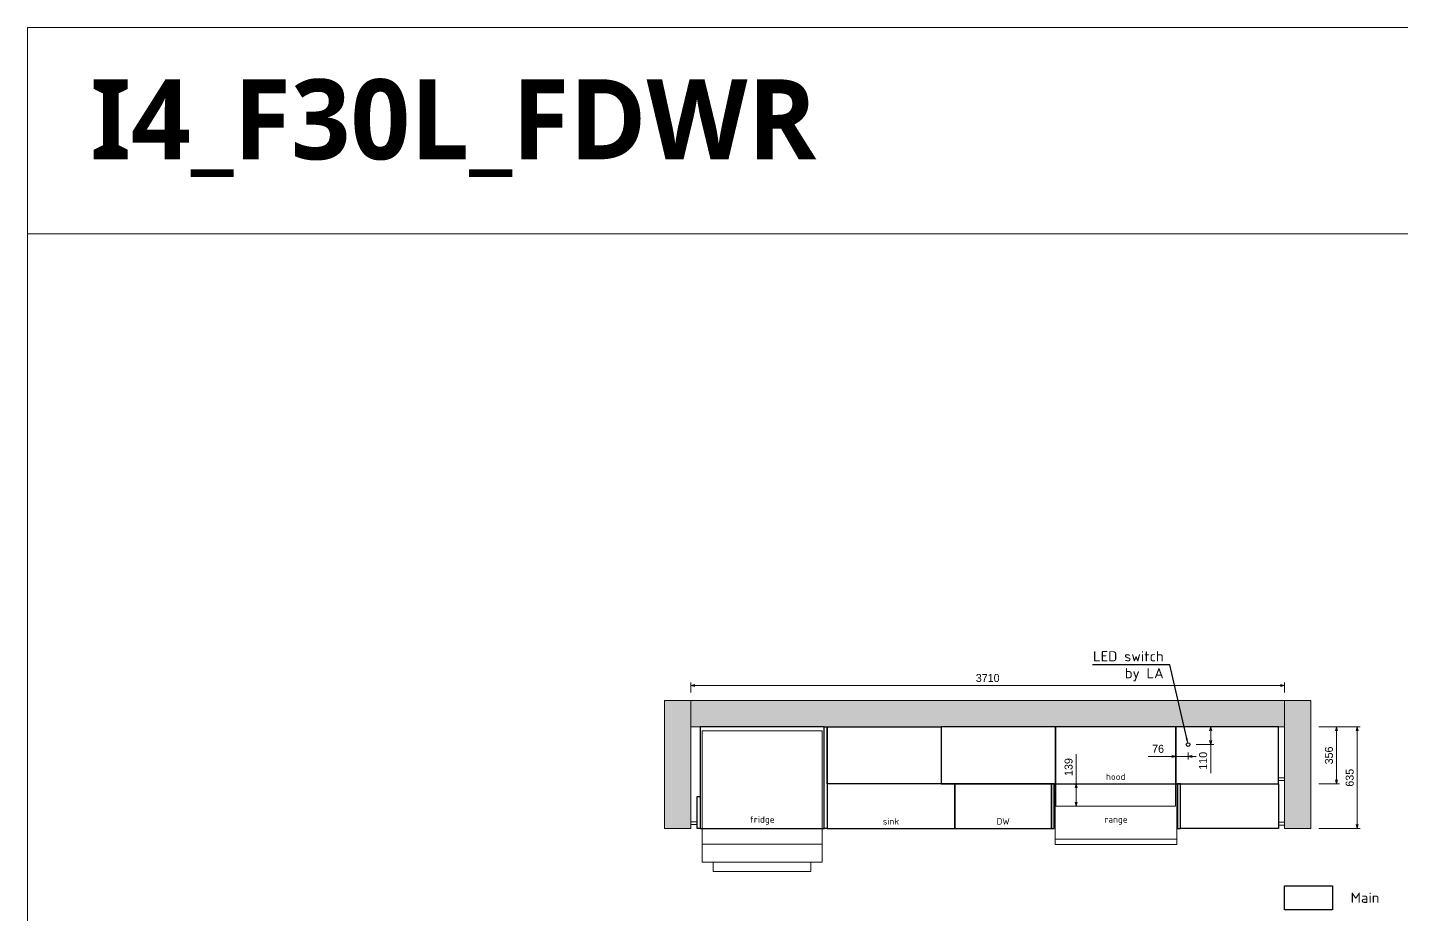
# Model space of a CAD drawing. Header units: millimetres. Extents: x 317748 to 451058, y -7309 to 88509.
# Drawn here: x 336750 to 345336, y 13751 to 19297 of the extents above; entities that cross this region are included whole.
import ezdxf
from ezdxf import colors
from ezdxf.entities.mleader import LeaderData, LeaderLine
from ezdxf.math import Vec2, Vec3

# ---------------------------------------------------------------- set-up
doc = ezdxf.new("R2010")
doc.units = ezdxf.units.MM
doc.header["$LTSCALE"] = 2
doc.header["$MEASUREMENT"] = 0
doc.header["$PDMODE"] = 3
doc.layers.get('0').update_dxf_attribs({"lineweight": 30})
doc.layers.get('Defpoints').update_dxf_attribs({"color": 255, "lineweight": 0})
for name, color, linetype, lineweight in [('4', 6, 'Continuous', 18), ('Appliances', 4, 'Continuous', 13), ('Cabinets', 7, 'Continuous', 25), ('Dims', 4, 'Continuous', 20), ('Hatch_grey', 253, 'Continuous', 5), ('KK + Filler', 252, 'Continuous', 18), ('Text', 4, 'Continuous', 20)]:
    doc.layers.add(name, color=color, linetype=linetype, lineweight=lineweight)
doc.styles.add('AGS', font='ags.shx')
doc.styles.add('style1', font='simplex.shx')
doc.dimstyles.new('mm LG 30', dxfattribs={"dimtxt": 50, "dimasz": 25, "dimexe": 19, "dimexo": 50, "dimgap": 22, "dimtad": 1, "dimdec": 0, "dimdsep": 46, "dimtxsty": 'AGS', "dimblk": 'OPEN30', "dimcen": 2, "dimclrd": 256, "dimclre": 256, "dimclrt": 256, "dimadec": 0, "dimazin": 0, "dimtm": 1e-09, "dimtfac": 1, "dimtdec": 0, "dimtmove": 0, "dimatfit": 3, "dimldrblk": 'OPEN30', "dimfxl": 1, "dimtolj": 1, "dimlwd": -1, "dimlwe": -1, "dimarcsym": 0})

# ---------------------------------------------------------------- blocks, each defined once
blk = doc.blocks.new('_Open30')
at = {"color": 0, "linetype": 'ByBlock', "lineweight": -2}
for p, q in [((-1, 0.27), (0, 0)), ((0, 0), (-1, -0.27)), ((0, 0), (-1, 0))]:
    blk.add_line(p, q, dxfattribs=at)
blk = doc.blocks.new('*D56')
at = {"layer": 'Defpoints', "color": 0, "ltscale": 2, "transparency": 16777216}
for p in [(344002.2, 14923.8), (344002.2, 14813.9), (344143.4, 14813.9)]:
    blk.add_point(p, dxfattribs=at)
at = {"layer": 'Dims', "ltscale": 2, "transparency": 16777216}
for p, q in [((344052.2, 14923.8), (344162.4, 14923.8)), ((344143.4, 14898.8), (344143.4, 14838.9)), ((344052.2, 14813.9), (344162.4, 14813.9)), ((344143.4, 14813.9), (344143.4, 14635.3))]:
    blk.add_line(p, q, dxfattribs=at)
at = {"layer": 'Dims', "ltscale": 2, "transparency": 16777216, "xscale": 25, "yscale": 25, "zscale": 25}
for p, rotation in [((344143.4, 14923.8), 90), ((344143.4, 14813.9), 270)]:
    blk.add_blockref('_Open30', p, dxfattribs=dict(at, rotation=rotation))
at = {"layer": 'Dims', "ltscale": 2, "transparency": 16777216, "insert": (344096.4, 14712.1), "char_height": 50, "attachment_point": 5, "rotation": 90, "style": 'AGS'}
blk.add_mtext('\\A1;110', dxfattribs=at)
blk = doc.blocks.new('*D57')
at = {"layer": 'Defpoints', "color": 0, "ltscale": 2, "transparency": 16777216}
for p in [(343926, 14813.9), (344002.2, 14813.9), (343926, 14739.9)]:
    blk.add_point(p, dxfattribs=at)
at = {"layer": 'Dims', "ltscale": 2, "transparency": 16777216}
for p, q in [((343901, 14739.9), (343753.5, 14739.9)), ((343926, 14763.9), (343926, 14720.9)), ((344002.2, 14739.9), (343926, 14739.9)), ((344002.2, 14763.9), (344002.2, 14720.9)), ((344027.2, 14739.9), (344052.2, 14739.9))]:
    blk.add_line(p, q, dxfattribs=at)
at = {"layer": 'Dims', "ltscale": 2, "transparency": 16777216, "xscale": 25, "yscale": 25, "zscale": 25}
blk.add_blockref('_Open30', (343926, 14739.9), dxfattribs=at)
at = {"layer": 'Dims', "ltscale": 2, "transparency": 16777216, "xscale": 25, "yscale": 25, "zscale": 25, "rotation": 180}
blk.add_blockref('_Open30', (344002.2, 14739.9), dxfattribs=at)
at = {"layer": 'Dims', "ltscale": 2, "transparency": 16777216, "insert": (343814.8, 14786.9), "char_height": 50, "attachment_point": 5, "style": 'AGS'}
blk.add_mtext('\\A1;76', dxfattribs=at)
blk = doc.blocks.new('*D76')
at = {"layer": 'Defpoints', "color": 0, "ltscale": 2, "transparency": 16777216}
for p in [(340895, 15182.8), (340895, 15088.8), (344605, 15088.8)]:
    blk.add_point(p, dxfattribs=at)
at = {"layer": 'Dims', "ltscale": 2, "transparency": 16777216}
for p, q in [((340895, 15138.8), (340895, 15201.8)), ((344605, 15138.8), (344605, 15201.8)), ((344580, 15182.8), (340920, 15182.8))]:
    blk.add_line(p, q, dxfattribs=at)
at = {"layer": 'Dims', "ltscale": 2, "transparency": 16777216, "xscale": 25, "yscale": 25, "zscale": 25, "rotation": 180}
blk.add_blockref('_Open30', (340895, 15182.8), dxfattribs=at)
at = {"layer": 'Dims', "ltscale": 2, "transparency": 16777216, "xscale": 25, "yscale": 25, "zscale": 25}
blk.add_blockref('_Open30', (344605, 15182.8), dxfattribs=at)
at = {"layer": 'Dims', "ltscale": 2, "transparency": 16777216, "insert": (342750, 15229.8), "char_height": 50, "attachment_point": 5, "style": 'AGS'}
blk.add_mtext('\\A1;3710', dxfattribs=at)
blk = doc.blocks.new('*D77')
at = {"layer": 'Defpoints', "color": 0, "ltscale": 2, "transparency": 16777216}
for p in [(344770, 14923.8), (344770, 14567.8), (344929.6, 14567.8)]:
    blk.add_point(p, dxfattribs=at)
at = {"layer": 'Dims', "ltscale": 2, "transparency": 16777216}
for p, q in [((344820, 14923.8), (344948.6, 14923.8)), ((344929.6, 14898.8), (344929.6, 14592.8)), ((344820, 14567.8), (344948.6, 14567.8))]:
    blk.add_line(p, q, dxfattribs=at)
at = {"layer": 'Dims', "ltscale": 2, "transparency": 16777216, "xscale": 25, "yscale": 25, "zscale": 25}
for p, rotation in [((344929.6, 14923.8), 90), ((344929.6, 14567.8), 270)]:
    blk.add_blockref('_Open30', p, dxfattribs=dict(at, rotation=rotation))
at = {"layer": 'Dims', "ltscale": 2, "transparency": 16777216, "insert": (344882.6, 14745.8), "char_height": 50, "attachment_point": 5, "rotation": 90, "style": 'AGS'}
blk.add_mtext('\\A1;356', dxfattribs=at)
blk = doc.blocks.new('*D78')
at = {"layer": 'Defpoints', "color": 0, "ltscale": 2, "transparency": 16777216}
for p in [(344770, 14923.8), (344770, 14288.8), (345059.1, 14288.8)]:
    blk.add_point(p, dxfattribs=at)
at = {"layer": 'Dims', "ltscale": 2, "transparency": 16777216}
for p, q in [((344820, 14923.8), (345078.1, 14923.8)), ((345059.1, 14898.8), (345059.1, 14313.8)), ((344820, 14288.8), (345078.1, 14288.8))]:
    blk.add_line(p, q, dxfattribs=at)
at = {"layer": 'Dims', "ltscale": 2, "transparency": 16777216, "xscale": 25, "yscale": 25, "zscale": 25}
for p, rotation in [((345059.1, 14923.8), 90), ((345059.1, 14288.8), 270)]:
    blk.add_blockref('_Open30', p, dxfattribs=dict(at, rotation=rotation))
at = {"layer": 'Dims', "ltscale": 2, "transparency": 16777216, "insert": (345012.1, 14606.3), "char_height": 50, "attachment_point": 5, "rotation": 90, "style": 'AGS'}
blk.add_mtext('\\A1;635', dxfattribs=at)
blk = doc.blocks.new('*D69')
at = {"layer": 'Defpoints', "color": 0, "ltscale": 2, "transparency": 16777216}
for p in [(343175.5, 14567.8), (343302.8, 14567.8), (343175.5, 14428.8)]:
    blk.add_point(p, dxfattribs=at)
at = {"layer": 'Dims', "ltscale": 2, "transparency": 16777216}
for p, q in [((343302.8, 14567.8), (343302.8, 14753.5)), ((343225.5, 14567.8), (343321.8, 14567.8)), ((343302.8, 14453.8), (343302.8, 14542.8)), ((343225.5, 14428.8), (343321.8, 14428.8))]:
    blk.add_line(p, q, dxfattribs=at)
at = {"layer": 'Dims', "ltscale": 2, "transparency": 16777216, "xscale": 25, "yscale": 25, "zscale": 25}
for p, rotation in [((343302.8, 14567.8), 90), ((343302.8, 14428.8), 270)]:
    blk.add_blockref('_Open30', p, dxfattribs=dict(at, rotation=rotation))
at = {"layer": 'Dims', "ltscale": 2, "transparency": 16777216, "insert": (343255.8, 14673.2), "char_height": 50, "attachment_point": 5, "rotation": 90, "style": 'AGS'}
blk.add_mtext('\\A1;139', dxfattribs=at)

msp = doc.modelspace()

# ---------------------------------------------------------------- hatches: boundary and pattern name
at = {"layer": 'Hatch_grey', "ltscale": 2}
h = msp.add_hatch(color=256, dxfattribs=at)
h.dxf.hatch_style = 1
h.paths.add_polyline_path([(340895, 14288.8), (340730, 14288.8), (340730, 15088.8), (340895, 15088.8)])
h = msp.add_hatch(color=256, dxfattribs=at)
h.dxf.hatch_style = 1
h.paths.add_polyline_path([(340895, 14923.8), (340895, 15088.8), (344605, 15088.8), (344605, 14923.8)])
h = msp.add_hatch(color=256, dxfattribs=at)
h.dxf.hatch_style = 1
h.paths.add_polyline_path([(344770, 14288.8), (344605, 14288.8), (344605, 15088.8), (344770, 15088.8)])

# ---------------------------------------------------------------- linework, layer by layer
at = {"layer": '4'}
for points in [[(347705.5, 18007.6), (336749.9, 18007.6), (336749.9, 19296.6), (347705.5, 19296.6)], [(336749.9, 18007.6), (347705.5, 18007.6), (347705.5, 7428.1), (336749.9, 7428.1)]]:
    msp.add_lwpolyline(points, close=True, dxfattribs=at)
at = {"layer": 'Appliances', "ltscale": 2}
for points in [[(340966, 14898.8), (341715, 14898.8), (341715, 14191.8), (340966, 14191.8)], [(340966, 14898.8), (341715, 14898.8), (341715, 14078.8), (340966, 14078.8)], [(343924.5, 14923.8), (343175.5, 14923.8), (343175.5, 14428.8), (343924.5, 14428.8)], [(343172, 14567.8), (343931, 14567.8), (343931, 14222.8), (343172, 14222.8)], [(343172, 14567.8), (343931, 14567.8), (343931, 14188.8), (343172, 14188.8)], [(341035.5, 14078.8), (341645.5, 14078.8), (341645.5, 14019.8), (341035.5, 14019.8)]]:
    msp.add_lwpolyline(points, close=True, dxfattribs=at)
at = {"layer": 'Cabinets', "ltscale": 2}
for points in [[(340953, 14288.8), (341728, 14288.8), (341728, 14923.8), (340953, 14923.8)], [(341728, 14923.8), (341746, 14923.8), (341746, 14288.8), (341728, 14288.8)], [(341746, 14923.8), (342460, 14923.8), (342460, 14567.8), (341746, 14567.8)], [(342460, 14567.8), (343174, 14567.8), (343174, 14923.8), (342460, 14923.8)], [(343174, 14567.8), (343926, 14567.8), (343926, 14923.8), (343174, 14923.8)], [(343926, 14567.8), (344567, 14567.8), (344567, 14923.8), (343926, 14923.8)], [(341746, 14288.8), (342545, 14288.8), (342545, 14567.8), (341746, 14567.8)], [(342545, 14288.8), (343148, 14288.8), (343148, 14567.8), (342545, 14567.8)], [(343148, 14288.8), (343166, 14288.8), (343166, 14567.8), (343148, 14567.8)], [(343937, 14288.8), (343955, 14288.8), (343955, 14567.8), (343937, 14567.8)], [(343955, 14567.8), (344567, 14567.8), (344567, 14288.8), (343955, 14288.8)], [(340935, 14488.8), (340953, 14488.8), (340953, 14288.8), (340935, 14288.8)], [(344605, 13931.2), (344905, 13931.2), (344905, 13781.2), (344605, 13781.2)]]:
    msp.add_lwpolyline(points, close=True, dxfattribs=at)
at = {"layer": 'Cabinets'}
msp.add_circle((344002.2, 14813.9), 11.5, dxfattribs=at)
at = {"layer": 'Hatch_grey', "ltscale": 2}
for points in [[(340895, 14288.8), (340730, 14288.8), (340730, 15088.8), (340895, 15088.8)], [(340895, 14923.8), (340895, 15088.8), (344605, 15088.8), (344605, 14923.8)], [(344770, 14288.8), (344605, 14288.8), (344605, 15088.8), (344770, 15088.8)]]:
    msp.add_lwpolyline(points, close=True, dxfattribs=at)
at = {"layer": 'KK + Filler', "ltscale": 2}
for points in [[(344605, 14588.8), (344567, 14588.8), (344567, 14606.8), (344605, 14606.8)], [(340935, 14313.8), (340895, 14313.8), (340895, 14331.8), (340935, 14331.8)], [(344605, 14309.8), (344567, 14309.8), (344567, 14327.8), (344605, 14327.8)]]:
    msp.add_lwpolyline(points, close=True, dxfattribs=at)

# ---------------------------------------------------------------- texts
at = {"layer": '4', "color": 1, "insert": (337143.5, 18972.7), "char_height": 500.5397, "attachment_point": 1, "style": 'style1'}
msp.add_mtext_dynamic_manual_height_columns('{\\fSegoe UI Semibold|b0|i0|c0|p34;\\C3;I\\fSegoe UI Semibold|b0|i0|c204|p34;4\\fSegoe UI Semibold|b0|i0|c0|p34;_F\\fSegoe UI Semibold|b0|i0|c204|p34;30\\fSegoe UI Semibold|b0|i0|c0|p34;L_FDWR}', width=12685.365, gutter_width=25.4, heights=[0], dxfattribs=at)
at = {"layer": 'Dims', "char_height": 40, "attachment_point": 8, "style": 'style1'}
for s, insert in [('\\pxqc;hood', (343550, 14592.8)), ('\\pxqc;fridge', (341340.5, 14313.8)), ('\\pxqc;sink', (342145.5, 14313.8)), ('\\pxqc;DW', (342846.5, 14313.8)), ('\\pxqc;range', (343552.1, 14313.8))]:
    msp.add_mtext_dynamic_manual_height_columns(s, width=405.632, gutter_width=25, heights=[143], dxfattribs=dict(at, insert=insert))
at = {"layer": 'Text', "insert": (345017.9, 13856.2), "char_height": 63.5, "attachment_point": 4, "style": 'style1'}
msp.add_mtext_dynamic_manual_height_columns('Main', width=954.766, gutter_width=25.4, heights=[332.5], dxfattribs=at)

# ---------------------------------------------------------------- dimensions: what is measured, and where the dimension line sits
at = {"layer": 'Dims', "ltscale": 2}
dim = msp.add_linear_dim(base=(340895, 15182.8), p1=(344605, 15088.8), p2=(340895, 15088.8), dimstyle='mm LG 30', override={"dimpost": '\\X'}, dxfattribs=at)
dim.commit()
dim.dimension.update_dxf_attribs({"geometry": '*D76', "text_midpoint": (342750, 15229.8)})
dim = msp.add_linear_dim(base=(344143.4, 14813.9), p1=(344002.2, 14923.8), p2=(344002.2, 14813.9), angle=90, dimstyle='mm LG 30', override={"dimpost": '\\X'}, dxfattribs=at)
dim.commit()
dim.dimension.update_dxf_attribs({"geometry": '*D56', "text_midpoint": (344143.4, 14712.1), "dimtype": 160})
for base, p1, p2, angle, picture, middle in [((344929.6, 14567.8), (344770, 14923.8), (344770, 14567.8), 90, '*D77', (344882.6, 14745.8)), ((345059.1, 14288.8), (344770, 14923.8), (344770, 14288.8), 90, '*D78', (345012.1, 14606.3)), ((343926, 14739.9), (344002.2, 14813.9), (343926, 14813.9), 180, '*D57', (343814.8, 14786.9)), ((343302.8, 14567.8), (343175.5, 14428.8), (343175.5, 14567.8), 90, '*D69', (343255.8, 14673.2))]:
    dim = msp.add_linear_dim(base=base, p1=p1, p2=p2, angle=angle, dimstyle='mm LG 30', override={"dimpost": '\\X'}, dxfattribs=at)
    dim.commit()
    dim.dimension.update_dxf_attribs({"geometry": picture, "text_midpoint": middle})

# ---------------------------------------------------------------- leaders
at = {"layer": 'Dims'}
ml = msp.add_multileader_mtext('Standard', dxfattribs=at)
ml.set_content('LED switch\\Pby LA', color=256, style='style1')
ml.set_leader_properties()
ml.build(insert=Vec2(0, 0))
ml.multileader.update_dxf_attribs({"has_dogleg": 0, "text_left_attachment_type": 6, "text_right_attachment_type": 6, "dogleg_length": 0.36, "arrow_head_size": 38.1})
ctx = ml.context
ctx.base_point, ctx.char_height, ctx.arrow_head_size, ctx.landing_gap_size, ctx.plane_origin = Vec3(343309.5, 15313.1), 63.5, 38.1, 38.1, Vec3(343476.7, 14673.3)
ctx.left_attachment, ctx.right_attachment, ctx.text_align_type = 6, 6, 2
notes = []
notes.append((ctx, [(1, (1, 1, 0), (343888, 15313.1), (-1, 0), 0.36, [(0, [(344002.2, 14813.9)], 0, [])])]))
ctx.mtext.insert, ctx.mtext.width, ctx.mtext.alignment, ctx.mtext.flow_direction = Vec3(343849.6, 15397.7), 521.91, 3, 5
for ctx, leaders in notes:
    for number, flags, end, landing, length, lines in leaders:
        leader = LeaderData()
        leader.index, (leader.has_last_leader_line, leader.has_dogleg_vector, leader.attachment_direction) = number, flags
        leader.last_leader_point, leader.dogleg_vector, leader.dogleg_length = Vec3(end), Vec3(landing), length
        for number, points, colour, breaks in lines:
            line = LeaderLine()
            line.index, line.vertices, line.color, line.breaks = number, Vec3.list(points), colors.encode_raw_color(colour), breaks
            leader.lines.append(line)
        ctx.leaders.append(leader)

doc.saveas('drawing.dxf')
